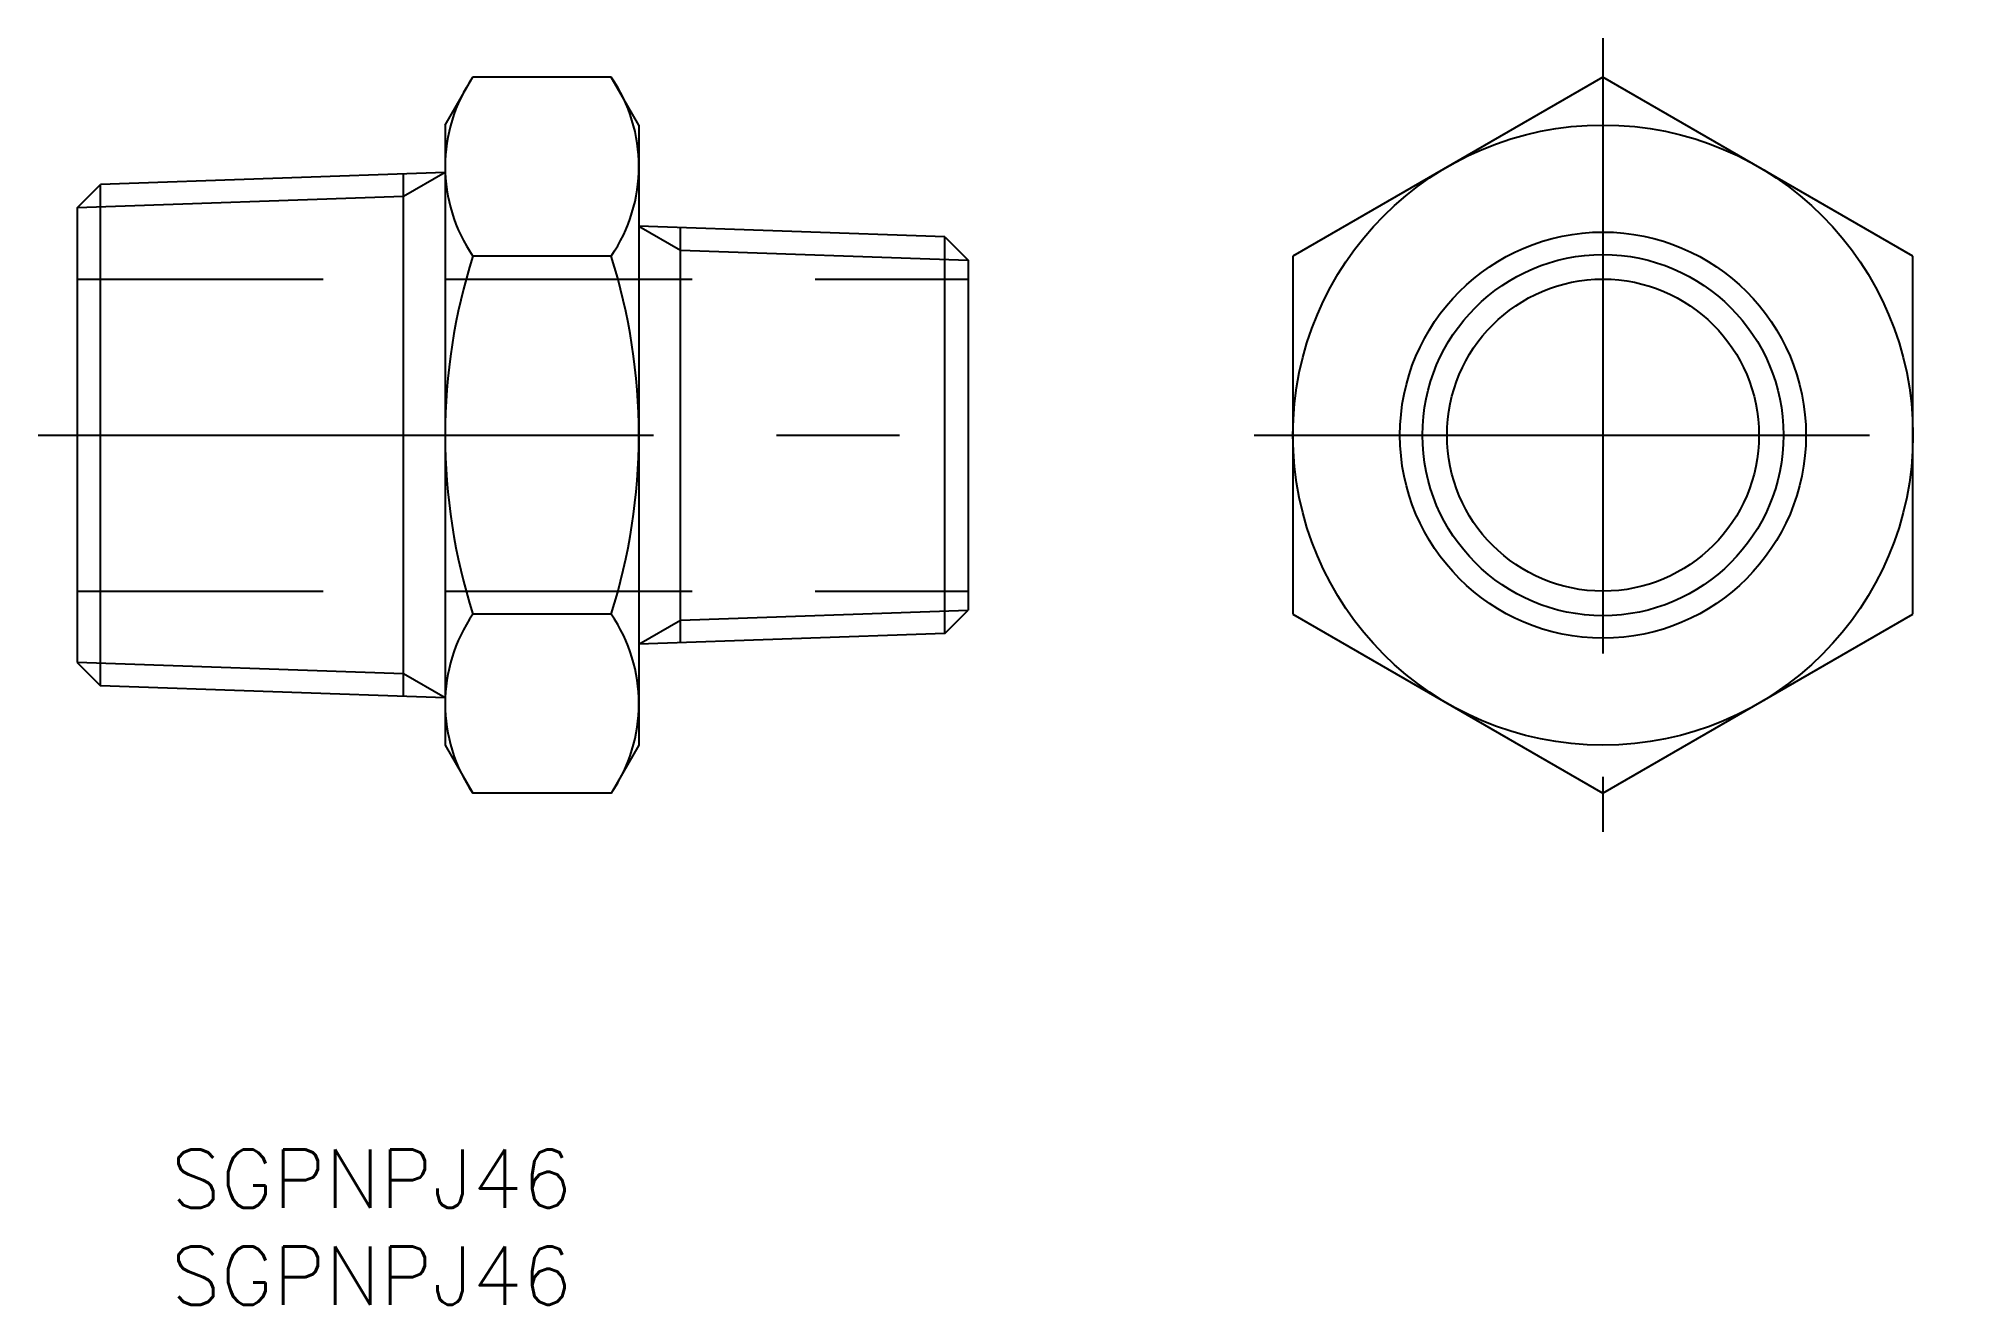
# Model space of a CAD drawing. Extents: x -80.8 to 18, y -44.9 to 20.5.
import ezdxf

# ---------------------------------------------------------------- set-up
doc = ezdxf.new("R2010")
doc.units = 0
doc.linetypes.add('CENTER', pattern=[50.8, 31.75, -6.35, 6.35, -6.35])
doc.linetypes.add('DASHED', pattern=[19.05, 12.7, -6.35])
doc.layers.get('0').update_dxf_attribs({"linetype": 'CONTINUOUS'})
doc.layers.add('CENTER', color=1, linetype='CENTER')
doc.styles.get("Standard").update_dxf_attribs({"font": 'txt.shx', "height": 3, "bigfont": 'bigfont.shx'})

msp = doc.modelspace()

# ---------------------------------------------------------------- linework, layer by layer
at = {"color": 7, "linetype": 'CONTINUOUS'}
for p, q in [((-59.759, 16), (-58.33, 18.475)), ((-51.188, 18.475), (-58.33, 18.475)), ((-49.759, 16), (-51.188, 18.475)), ((0, 18.475), (-16, 9.238)), ((16, 9.238), (0, 18.475)), ((-59.759, 16), (-59.759, -16)), ((-49.759, 16), (-49.759, -16)), ((-78.759, 11.726), (-77.555, 12.93)), ((-59.759, 13.551), (-77.555, 12.93)), ((-77.555, -12.93), (-77.555, 12.93)), ((-61.901, -13.476), (-61.901, 13.476)), ((-78.759, 11.726), (-78.759, -11.726)), ((-33.963, 10.235), (-49.759, 10.786)), ((-47.616, -10.711), (-47.616, 10.711)), ((-33.963, -10.235), (-33.963, 10.235)), ((-33.963, 10.235), (-32.759, 9.031)), ((-51.188, 9.238), (-58.33, 9.238)), ((-32.759, 9.031), (-32.759, -9.031)), ((-16, 9.238), (-16, -9.238)), ((16, -9.238), (16, 9.238)), ((-51.188, -9.238), (-58.33, -9.238)), ((-33.963, -10.235), (-32.759, -9.031)), ((-16, -9.238), (0, -18.475)), ((0, -18.475), (16, -9.238)), ((-33.963, -10.235), (-49.759, -10.786)), ((-78.759, -11.726), (-77.555, -12.93)), ((-59.759, -13.551), (-77.555, -12.93)), ((-59.759, -16), (-58.33, -18.475)), ((-49.759, -16), (-51.188, -18.475)), ((-51.188, -18.475), (-58.33, -18.475))]:
    msp.add_line(p, q, dxfattribs=at)
at = {"color": 3, "linetype": 'CONTINUOUS'}
for p, q in [((-59.759, 13.551), (-61.901, 12.314)), ((-61.901, 12.314), (-78.759, 11.726)), ((-49.759, 10.786), (-47.616, 9.549)), ((-47.616, 9.549), (-32.759, 9.031)), ((-49.759, -10.786), (-47.616, -9.549)), ((-47.616, -9.549), (-32.759, -9.031)), ((-61.901, -12.314), (-78.759, -11.726)), ((-59.759, -13.551), (-61.901, -12.314))]:
    msp.add_line(p, q, dxfattribs=at)
at = {"color": 3, "linetype": 'DASHED'}
for p, q in [((-78.759, 8.05), (-32.759, 8.05)), ((-78.759, -8.05), (-32.759, -8.05))]:
    msp.add_line(p, q, dxfattribs=at)
at = {"color": 7, "linetype": 'CONTINUOUS'}
for radius in [16, 10.477, 8.05]:
    msp.add_circle((0, 0), radius, dxfattribs=at)
at = {"color": 3, "linetype": 'CONTINUOUS'}
msp.add_circle((0, 0), 9.316, dxfattribs=at)
at = {"color": 7, "linetype": 'CONTINUOUS'}
for centre, radius, start, end in [((-51.58, 13.856), 8.179, 145.61575, 214.38425), ((-57.937, 13.856), 8.179, 325.61575, 34.38425), ((-29.188, 0), 30.571, 162.41205, 197.58795), ((-80.33, 0), 30.571, 342.41205, 17.58795), ((-51.58, -13.856), 8.179, 145.61575, 214.38425), ((-57.937, -13.856), 8.179, 325.61575, 34.38425)]:
    msp.add_arc(centre, radius, start, end, dxfattribs=at)
at = {"layer": 'CENTER', "color": 1, "linetype": 'CENTER'}
for p, q in [((0, 20.475), (0, -20.475)), ((-80.759, 0), (-30.759, 0)), ((-18, 0), (18, 0))]:
    msp.add_line(p, q, dxfattribs=at)

# ---------------------------------------------------------------- texts
at = {"color": 7, "linetype": 'CONTINUOUS'}
for p in [(-73.913, -39.866), (-73.913, -44.866)]:
    msp.add_text('SGPNPJ46', height=3, dxfattribs=at).set_placement(p)

doc.saveas('drawing.dxf')
